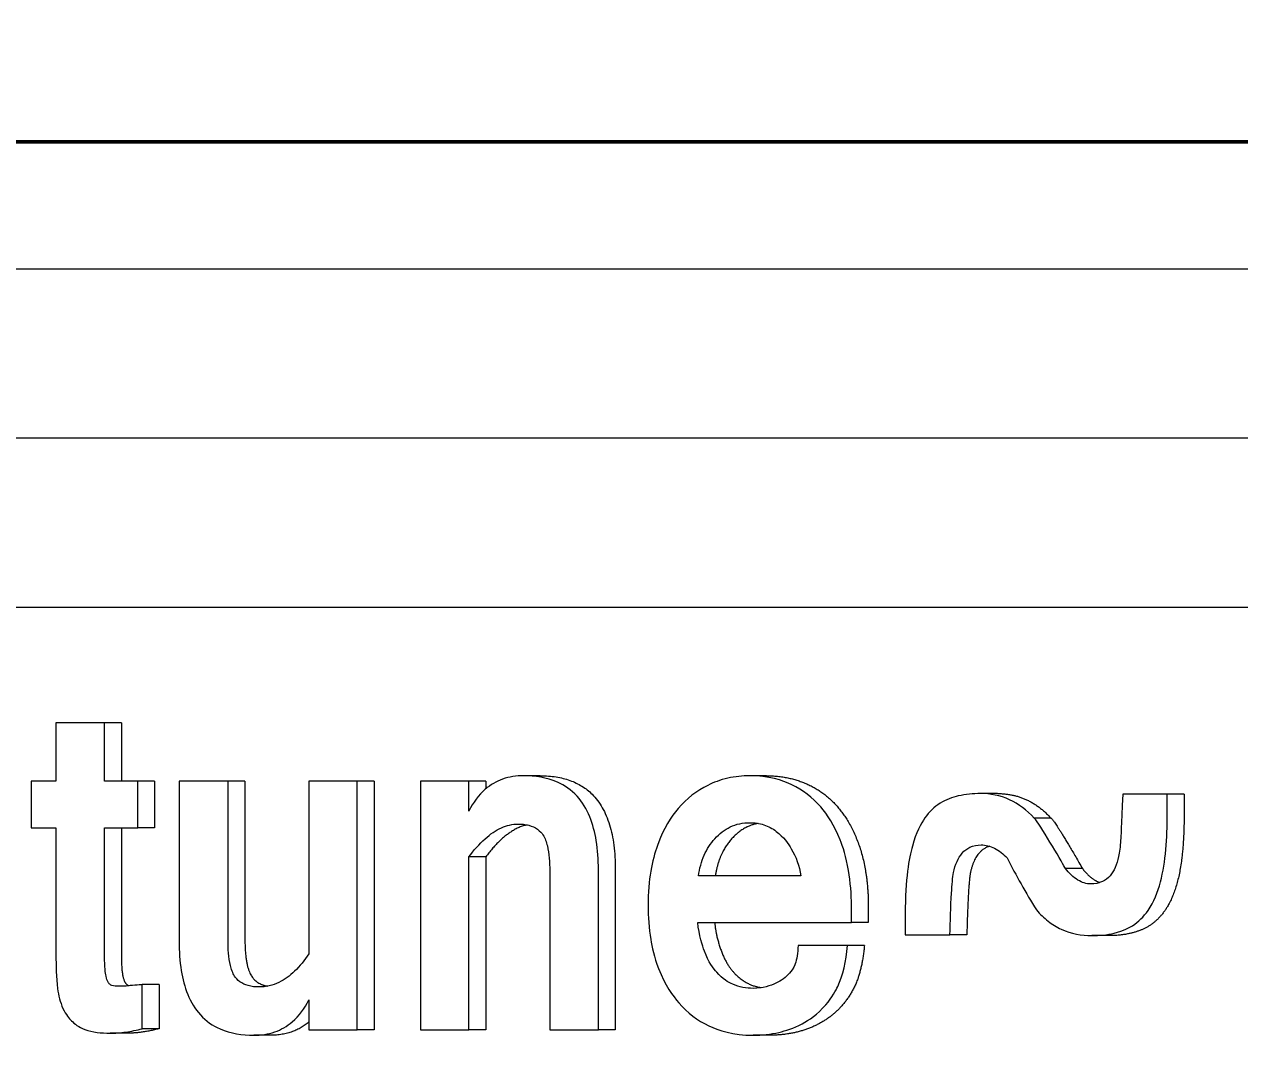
# Model space of a CAD drawing. Header units: inches. Extents: x 17 to 469, y 7 to 301.
# Drawn here: x 346.417 to 348.214, y 106.658 to 108.183 of the extents above; entities that cross this region are included whole.
import ezdxf

# ---------------------------------------------------------------- set-up
doc = ezdxf.new("R2010")
doc.units = ezdxf.units.IN
doc.header["$LTSCALE"] = 14
doc.header["$MEASUREMENT"] = 0
doc.layers.add('Dimension (ANSI)', color=7, linetype='Continuous', lineweight=25)
doc.layers.add('Visible (ANSI)', color=7, linetype='Continuous', lineweight=50)
doc.styles.add('MEMCOR Medium', font='arial.ttf')
doc.dimstyles.new('Default (ANSI)', dxfattribs={"dimscale": 14, "dimtxt": 0.15, "dimasz": 0.098425, "dimexe": 0.125, "dimexo": 0.0625, "dimgap": 0.031496, "dimtad": 0, "dimtih": 1, "dimtoh": 1, "dimdec": 4, "dimrnd": 1e-08, "dimzin": 3, "dimdsep": 46, "dimlunit": 5, "dimtxsty": 'MEMCOR Medium', "dimcen": 0.09, "dimdle": 0.393701, "dimclrd": 256, "dimclre": 256, "dimclrt": 256, "dimadec": 0, "dimazin": 1, "dimtfac": 0.8, "dimtofl": 0, "dimtmove": 0, "dimatfit": 3, "dimfxl": 1, "dimfrac": 1, "dimtolj": 1, "dimtzin": 4, "dimlwd": -1, "dimlwe": -1, "dimarcsym": 0})

# ---------------------------------------------------------------- blocks, each defined once
blk = doc.blocks.new('*D28')
at = {"layer": 'Defpoints', "color": 0, "transparency": 16777216}
for p in [(297.3571, 132.0242), (359.3973, 132.0242), (339.7377, 39.5092)]:
    blk.add_point(p, dxfattribs=at)
at = {"layer": 'Dimension (ANSI)', "transparency": 16777216}
for p, q in [((358.5223, 132.0242), (295.6071, 132.0242)), ((297.3571, 130.6463), (297.3571, 97.371)), ((297.3571, 40.8872), (297.3571, 83.0532)), ((338.8627, 39.5092), (295.6071, 39.5092))]:
    blk.add_line(p, q, dxfattribs=at)
for points in [[(297.1274, 130.6463), (297.5867, 130.6463), (297.3571, 132.0242)], [(297.1274, 40.8872), (297.5867, 40.8872), (297.3571, 39.5092)]]:
    blk.add_solid(points, dxfattribs=at)
at = {"layer": 'Dimension (ANSI)', "transparency": 16777216, "char_height": 2.1, "attachment_point": 5, "style": 'MEMCOR Medium'}
for s, insert in [('\\A1; \\fArial|b0|i0;92{\\H0.8x;\\S1#2;} in', (297.3571, 92.3578)), ('\\A1;[2349.9 mm]{\\P\\fArial|b0|i0;SHIPPING HEIGHT\\P\\fArial|b0|i0;REF.}', (297.3571, 85.1989))]:
    blk.add_mtext(s, dxfattribs=dict(at, insert=insert))

msp = doc.modelspace()

# ---------------------------------------------------------------- linework, layer by layer
at = {"layer": 'Visible (ANSI)'}
msp.add_line((353.766882, 108.009211), (342.681757, 108.009211), dxfattribs=at)
at = {"layer": 'Visible (ANSI)', "linetype": 'Continuous', "lineweight": 18}
for p, q in [((342.191273, 107.821711), (353.882616, 107.821711)), ((342.921982, 107.571676), (353.151907, 107.571676)), ((345.276489, 107.321676), (350.797401, 107.321676)), ((346.535503, 107.150624), (346.463626, 107.150624)), ((346.463626, 107.150624), (346.463626, 107.064085)), ((346.535503, 107.064085), (346.535503, 107.150624)), ((346.560503, 107.150624), (346.535503, 107.150624)), ((346.560503, 107.150624), (346.560503, 107.064085)), ((346.463626, 107.064085), (346.426812, 107.064085)), ((346.426812, 107.064085), (346.426812, 106.995259)), ((346.58459, 107.064085), (346.535503, 107.064085)), ((346.58459, 106.995259), (346.58459, 107.064085)), ((346.60959, 107.064085), (346.58459, 107.064085)), ((346.60959, 107.064085), (346.60959, 106.995259)), ((346.718075, 107.064085), (346.645761, 107.064085)), ((346.645761, 107.064085), (346.645761, 106.827243)), ((346.718075, 106.829774), (346.718075, 107.064085)), ((346.743075, 107.064085), (346.718075, 107.064085)), ((346.743075, 107.064085), (346.743075, 106.829774)), ((346.909162, 107.064085), (346.837724, 107.064085)), ((346.837724, 107.064085), (346.837724, 106.809025)), ((346.909162, 106.696676), (346.909162, 107.064085)), ((346.934162, 107.064085), (346.909162, 107.064085)), ((346.934162, 107.064085), (346.934162, 106.696676)), ((347.074204, 107.064085), (347.002765, 107.064085)), ((347.002765, 107.064085), (347.002765, 106.696676)), ((347.074204, 107.020057), (347.074204, 107.064085)), ((347.099204, 107.064085), (347.074204, 107.064085)), ((347.099204, 107.064085), (347.099204, 107.052798)), ((347.179846, 107.072182), (347.154846, 107.072182)), ((347.514498, 107.072182), (347.489498, 107.072182)), ((347.855725, 107.045867), (347.830725, 107.045867)), ((348.106837, 107.044854), (348.041096, 107.044854)), ((348.131837, 107.044854), (348.106837, 107.044854)), ((348.106837, 107.014996), (348.106837, 107.044854)), ((348.131837, 107.044854), (348.131837, 107.014996)), ((347.935053, 107.009429), (347.910053, 107.009429)), ((346.426812, 106.995259), (346.463626, 106.995259)), ((346.463626, 106.995259), (346.463626, 106.808012)), ((346.535503, 106.805482), (346.535503, 106.995259)), ((346.535503, 106.995259), (346.58459, 106.995259)), ((346.560503, 106.995259), (346.560503, 106.805482)), ((346.60959, 106.995259), (346.58459, 106.995259)), ((347.074204, 106.696676), (347.074204, 106.952243)), ((347.099204, 106.952243), (347.074204, 106.952243)), ((347.099204, 106.952243), (347.099204, 106.696676)), ((347.265728, 106.696676), (347.265728, 106.933518)), ((347.290728, 106.933518), (347.290728, 106.696676)), ((347.981509, 106.935037), (347.956509, 106.935037)), ((347.193852, 106.930988), (347.193852, 106.696676)), ((347.565319, 106.924409), (347.413677, 106.924409)), ((347.639826, 106.855077), (347.639826, 106.879875)), ((347.664826, 106.879875), (347.664826, 106.855077)), ((347.719404, 106.867223), (347.719404, 106.836859)), ((347.412801, 106.855077), (347.639826, 106.855077)), ((347.664826, 106.855077), (347.639826, 106.855077)), ((347.719404, 106.836859), (347.785583, 106.836859)), ((347.810583, 106.836859), (347.785583, 106.836859)), ((348.020516, 106.835846), (347.995516, 106.835846)), ((347.634128, 106.82117), (347.560937, 106.82117)), ((347.659128, 106.82117), (347.634128, 106.82117)), ((346.591164, 106.698195), (346.591164, 106.763478)), ((346.616164, 106.763478), (346.591164, 106.763478)), ((346.616164, 106.763478), (346.616164, 106.698195)), ((346.837724, 106.740705), (346.837724, 106.696676)), ((346.56883, 106.691616), (346.54383, 106.691616)), ((346.616164, 106.698195), (346.591164, 106.698195)), ((346.781205, 106.688579), (346.756205, 106.688579)), ((346.837724, 106.696676), (346.909162, 106.696676)), ((346.934162, 106.696676), (346.909162, 106.696676)), ((347.002765, 106.696676), (347.074204, 106.696676)), ((347.099204, 106.696676), (347.074204, 106.696676)), ((347.193852, 106.696676), (347.265728, 106.696676)), ((347.290728, 106.696676), (347.265728, 106.696676)), ((347.519758, 106.688579), (347.494758, 106.688579))]:
    msp.add_line(p, q, dxfattribs=at)
for points, degree, knots in [([(347.154846, 107.072182), (347.144425, 107.072182), (347.13404, 107.070722), (347.114804, 107.0639), (347.106261, 107.058946), (347.088531, 107.043519), (347.080572, 107.032474), (347.074204, 107.020057)], 3, [-0.286997863, -0.286997863, -0.286997863, -0.286997863, -0.195305384, -0.195305384, -0.109970073, -0.109970073, 0, 0, 0, 0]), ([(347.265728, 106.933518), (347.265728, 106.947839), (347.264841, 106.962453), (347.260578, 106.988586), (347.257538, 107.000493), (347.248313, 107.022996), (347.242156, 107.033256), (347.225794, 107.051181), (347.215967, 107.057978), (347.189259, 107.069752), (347.171797, 107.072182), (347.154846, 107.072182)], 3, [-0.549838036, -0.549838036, -0.549838036, -0.549838036, -0.440760651, -0.440760651, -0.347374274, -0.347374274, -0.251258835, -0.251258835, -0.149149172, -0.149149172, 0, 0, 0, 0]), ([(347.489498, 107.072182), (347.478669, 107.072182), (347.467899, 107.07107), (347.445734, 107.066), (347.435972, 107.062198), (347.411024, 107.049798), (347.396294, 107.038485), (347.37342, 107.011816), (347.361891, 106.994571), (347.345293, 106.947346), (347.339171, 106.919015), (347.339171, 106.880381)], 3, [-1.49193162, -1.49193162, -1.49193162, -1.49193162, -1.29030138, -1.29030138, -1.0712515, -1.0712515, -0.64119148, -0.64119148, -0.29439022, -0.29439022, 0, 0, 0, 0]), ([(347.639826, 106.879875), (347.639826, 106.897351), (347.638583, 106.91488), (347.632166, 106.952428), (347.627175, 106.967317), (347.614748, 106.999067), (347.604335, 107.014759), (347.582158, 107.040398), (347.567895, 107.051145), (347.537794, 107.065435), (347.517591, 107.072182), (347.489498, 107.072182)], 3, [-0.953742878, -0.953742878, -0.953742878, -0.953742878, -0.864238922, -0.864238922, -0.757751945, -0.757751945, -0.52950742, -0.52950742, -0.247180323, -0.247180323, 0, 0, 0, 0]), ([(347.830725, 107.045867), (347.819787, 107.045867), (347.808677, 107.044866), (347.789175, 107.04023), (347.779794, 107.037013), (347.762294, 107.026073), (347.754851, 107.018817), (347.742597, 107.001267), (347.735515, 106.987998), (347.725052, 106.950437), (347.719404, 106.920492), (347.719404, 106.867223)], 3, [-2.38343253, -2.38343253, -2.38343253, -2.38343253, -1.8060438, -1.8060438, -1.33277788, -1.33277788, -0.86133468, -0.86133468, -0.40590851, -0.40590851, 0, 0, 0, 0]), ([(347.910053, 107.009429), (347.899456, 107.021176), (347.887435, 107.030488), (347.860011, 107.043084), (347.845549, 107.045867), (347.830725, 107.045867)], 3, [-0.259669604, -0.259669604, -0.259669604, -0.259669604, -0.130428825, -0.130428825, 0, 0, 0, 0]), ([(348.041096, 107.044854), (348.039076, 106.996461), (348.038255, 106.981954), (348.03732, 106.967738), (348.036405, 106.958758), (348.03496, 106.952749)], 3, [-0.0733444233, -0.0733444233, -0.0733444233, -0.0733444233, -0.047519074, -0.047519074, 0, 0, 0, 0]), ([(347.956509, 106.935037), (347.953644, 106.940034), (347.922263, 106.994732), (347.911702, 107.007913), (347.911041, 107.008673), (347.910369, 107.009238), (347.910204, 107.00936), (347.910053, 107.009429)], 3, [-0.0812338479, -0.0812338479, -0.0812338479, -0.0812338479, -0.0063211266, -0.0063211266, -0.0014322504, -0.0014322504, 0, 0, 0, 0]), ([(347.995516, 106.835846), (348.006532, 106.835846), (348.017741, 106.836861), (348.04257, 106.842875), (348.051336, 106.847877), (348.064467, 106.856218), (348.072134, 106.863819), (348.087078, 106.885516), (348.092889, 106.900219), (348.104592, 106.944597), (348.106837, 106.980109), (348.106837, 107.014996)], 3, [-0.589636819, -0.589636819, -0.589636819, -0.589636819, -0.553532833, -0.553532833, -0.506526146, -0.506526146, -0.40328783, -0.40328783, -0.265842047, -0.265842047, 0, 0, 0, 0]), ([(347.074204, 106.952243), (347.081464, 106.961939), (347.089545, 106.971281), (347.105705, 106.985705), (347.113776, 106.991413), (347.130336, 106.99886), (347.138506, 107.000826), (347.146957, 107.000826)], 3, [-0.254147783, -0.254147783, -0.254147783, -0.254147783, -0.156374809, -0.156374809, -0.074354364, -0.074354364, 0, 0, 0, 0]), ([(347.146957, 107.000826), (347.152313, 107.000826), (347.15783, 107.000321), (347.167538, 106.997754), (347.171906, 106.995898), (347.179554, 106.990335), (347.182076, 106.987283), (347.186856, 106.979935), (347.188882, 106.974165), (347.19297, 106.957426), (347.193852, 106.944097), (347.193852, 106.930988)], 3, [-0.243715019, -0.243715019, -0.243715019, -0.243715019, -0.209104446, -0.209104446, -0.179401679, -0.179401679, -0.150757457, -0.150757457, -0.099891353, -0.099891353, 0, 0, 0, 0]), ([(347.413677, 106.924409), (347.415269, 106.934975), (347.418013, 106.945197), (347.426283, 106.963868), (347.431504, 106.97198), (347.444884, 106.986854), (347.452398, 106.99256), (347.469797, 107.000906), (347.479514, 107.00285), (347.489498, 107.00285)], 3, [-0.311667492, -0.311667492, -0.311667492, -0.311667492, -0.237050543, -0.237050543, -0.16576507, -0.16576507, -0.087852602, -0.087852602, 0, 0, 0, 0]), ([(347.501999, 107.001768), (347.48093, 106.997997), (347.443937, 106.959328), (347.438677, 106.924409)], 2, [0.22302545, 0.22302545, 0.22302545, 1, 2, 2, 2]), ([(347.489498, 107.00285), (347.496607, 107.00285), (347.50365, 107.001872), (347.517026, 106.997495), (347.52314, 106.994284), (347.539372, 106.982001), (347.546669, 106.971604), (347.558101, 106.952285), (347.562718, 106.938784), (347.565319, 106.924409)], 3, [-0.251457438, -0.251457438, -0.251457438, -0.251457438, -0.21404187, -0.21404187, -0.178283825, -0.178283825, -0.111899249, -0.111899249, 0, 0, 0, 0]), ([(347.790843, 106.928964), (347.792059, 106.93465), (347.793732, 106.940315), (347.798057, 106.950049), (347.800555, 106.954241), (347.806962, 106.96162), (347.810761, 106.964526), (347.820314, 106.968995), (347.825945, 106.969956), (347.831602, 106.969956)], 3, [-0.174010342, -0.174010342, -0.174010342, -0.174010342, -0.129365784, -0.129365784, -0.090658973, -0.090658973, -0.049771795, -0.049771795, 0, 0, 0, 0]), ([(347.831602, 106.969956), (347.835016, 106.969956), (347.838395, 106.969559), (347.845111, 106.96794), (347.848379, 106.966726), (347.858455, 106.961701), (347.86465, 106.956633), (347.87017, 106.950725)], 3, [-0.126574619, -0.126574619, -0.126574619, -0.126574619, -0.096544816, -0.096544816, -0.066224916, -0.066224916, 0, 0, 0, 0]), ([(348.03496, 106.952749), (348.033778, 106.947153), (348.032148, 106.941559), (348.027933, 106.932009), (348.025503, 106.927906), (348.019175, 106.920658), (348.015302, 106.917757), (348.00569, 106.91325), (347.999962, 106.912263), (347.994201, 106.912263)], 3, [-0.172747525, -0.172747525, -0.172747525, -0.172747525, -0.128926767, -0.128926767, -0.091254657, -0.091254657, -0.050695576, -0.050695576, 0, 0, 0, 0]), ([(347.87017, 106.950725), (347.876701, 106.937698), (347.883545, 106.924876), (347.898012, 106.899227), (347.90566, 106.886405), (347.913559, 106.873802)], 3, [-0.23324276, -0.23324276, -0.23324276, -0.23324276, -0.118545851, -0.118545851, 0, 0, 0, 0]), ([(347.994201, 106.912263), (347.990844, 106.912263), (347.987539, 106.912737), (347.980944, 106.914662), (347.97775, 106.916112), (347.96776, 106.922149), (347.961707, 106.928285), (347.956509, 106.935037)], 3, [-0.128632551, -0.128632551, -0.128632551, -0.128632551, -0.099126524, -0.099126524, -0.068837122, -0.068837122, 0, 0, 0, 0]), ([(347.785583, 106.836859), (347.786028, 106.855729), (347.786736, 106.879436), (347.788588, 106.910937), (347.789551, 106.92244), (347.790843, 106.928964)], 3, [-0.129093531, -0.129093531, -0.129093531, -0.129093531, -0.050994454, -0.050994454, 0, 0, 0, 0]), ([(347.339171, 106.880381), (347.339171, 106.863617), (347.340307, 106.846726), (347.344878, 106.819384), (347.348141, 106.804267), (347.364247, 106.76252), (347.375869, 106.746569), (347.397449, 106.721691), (347.412311, 106.710494), (347.443364, 106.695813), (347.464615, 106.688579), (347.494758, 106.688579)], 3, [-1.15207317, -1.15207317, -1.15207317, -1.15207317, -0.93289171, -0.93289171, -0.78803686, -0.78803686, -0.5752915, -0.5752915, -0.26521632, -0.26521632, 0, 0, 0, 0]), ([(347.913559, 106.873802), (347.918846, 106.867614), (347.924594, 106.862043), (347.936956, 106.852455), (347.943429, 106.848501), (347.964696, 106.838652), (347.979969, 106.835846), (347.995516, 106.835846)], 3, [-0.267811712, -0.267811712, -0.267811712, -0.267811712, -0.201580456, -0.201580456, -0.136795366, -0.136795366, 0, 0, 0, 0]), ([(347.494758, 106.757911), (347.484349, 106.757911), (347.474033, 106.759671), (347.457977, 106.766874), (347.44954, 106.771803), (347.435871, 106.787001), (347.428762, 106.796283), (347.419829, 106.820177), (347.414161, 106.836756), (347.412801, 106.855077)], 3, [-1.96156648, -1.96156648, -1.96156648, -1.96156648, -1.05825772, -1.05825772, -0.46701751, -0.46701751, -0.14011971, -0.14011971, 0, 0, 0, 0]), ([(347.437801, 106.855077), (347.439116, 106.837365), (347.45314, 106.796373), (347.475054, 106.770563), (347.497298, 106.76037), (347.506965, 106.758867)], 2, [0, 0, 0, 1, 2, 3, 3.61124941, 3.61124941, 3.61124941]), ([(346.645761, 106.827243), (346.645761, 106.812891), (346.646648, 106.798243), (346.650916, 106.772061), (346.653957, 106.760133), (346.663178, 106.737635), (346.669319, 106.727391), (346.685629, 106.709509), (346.695415, 106.70273), (346.721992, 106.691002), (346.739349, 106.688579), (346.756205, 106.688579)], 3, [-0.548827562, -0.548827562, -0.548827562, -0.548827562, -0.439512351, -0.439512351, -0.34598462, -0.34598462, -0.250058124, -0.250058124, -0.148318491, -0.148318491, 0, 0, 0, 0]), ([(346.764094, 106.759935), (346.758669, 106.759935), (346.753069, 106.760463), (346.743452, 106.763122), (346.73924, 106.764974), (346.732097, 106.7703), (346.729643, 106.773183), (346.7249, 106.780562), (346.722941, 106.786287), (346.718935, 106.803007), (346.718075, 106.816531), (346.718075, 106.829774)], 3, [-0.253422966, -0.253422966, -0.253422966, -0.253422966, -0.213493453, -0.213493453, -0.180698068, -0.180698068, -0.150977621, -0.150977621, -0.100904321, -0.100904321, 0, 0, 0, 0]), ([(346.743075, 106.829774), (346.743075, 106.789794), (346.761199, 106.764071), (346.776363, 106.761081)], 2, [0, 0, 0, 1, 1.72298337, 1.72298337, 1.72298337]), ([(346.463626, 106.808012), (346.463626, 106.791169), (346.464028, 106.774246), (346.467208, 106.747302), (346.469727, 106.737428), (346.478431, 106.718756), (346.483375, 106.713063), (346.491056, 106.705441), (346.497236, 106.700681), (346.517514, 106.693028), (346.530697, 106.691616), (346.54383, 106.691616)], 3, [-0.456376523, -0.456376523, -0.456376523, -0.456376523, -0.347954157, -0.347954157, -0.281330285, -0.281330285, -0.211467672, -0.211467672, -0.115556849, -0.115556849, 0, 0, 0, 0]), ([(346.837724, 106.809025), (346.831414, 106.799601), (346.824307, 106.790671), (346.809386, 106.776439), (346.801762, 106.770817), (346.784047, 106.76223), (346.77427, 106.759935), (346.764094, 106.759935)], 3, [-0.259852508, -0.259852508, -0.259852508, -0.259852508, -0.169044662, -0.169044662, -0.089539798, -0.089539798, 0, 0, 0, 0]), ([(347.494758, 106.688579), (347.50751, 106.688579), (347.520192, 106.689918), (347.542495, 106.695163), (347.554538, 106.698975), (347.576812, 106.710852), (347.589761, 106.719236), (347.611406, 106.744588), (347.617111, 106.7554), (347.627412, 106.77689), (347.631871, 106.798004), (347.634128, 106.82117)], 3, [-0.510586724, -0.510586724, -0.510586724, -0.510586724, -0.395857325, -0.395857325, -0.305816844, -0.305816844, -0.233792858, -0.233792858, -0.177640706, -0.177640706, 0, 0, 0, 0]), ([(347.560937, 106.82117), (347.56051, 106.810331), (347.559235, 106.800905), (347.556372, 106.793038), (347.55423, 106.787268), (347.542951, 106.774302), (347.536062, 106.76919), (347.520524, 106.761716), (347.508952, 106.757911), (347.494758, 106.757911)], 3, [-1.35675121, -1.35675121, -1.35675121, -1.35675121, -0.38738366, -0.38738366, -0.25082013, -0.25082013, -0.12489258, -0.12489258, 0, 0, 0, 0]), ([(346.555664, 106.760948), (346.55256, 106.760948), (346.549373, 106.760971), (346.545164, 106.762399), (346.544057, 106.763109), (346.542175, 106.764872), (346.541277, 106.76597), (346.539382, 106.769182), (346.538418, 106.772199), (346.536549, 106.780833), (346.535503, 106.788587), (346.535503, 106.805482)], 3, [-0.460292219, -0.460292219, -0.460292219, -0.460292219, -0.324637621, -0.324637621, -0.26853254, -0.26853254, -0.218737319, -0.218737319, -0.128741654, -0.128741654, 0, 0, 0, 0]), ([(346.560503, 106.805482), (346.560503, 106.787769), (346.563571, 106.770057), (346.568392, 106.762972), (346.571725, 106.761872), (346.572014, 106.761792)], 2, [0, 0, 0, 1, 2, 3, 3.08653024, 3.08653024, 3.08653024]), ([(346.591164, 106.763478), (346.587765, 106.763184), (346.573485, 106.761945), (346.566909, 106.761313), (346.563178, 106.760948), (346.555664, 106.760948)], 3, [-0.296822188, -0.296822188, -0.296822188, -0.296822188, -0.06611673, -0.06611673, 0, 0, 0, 0]), ([(346.756205, 106.688579), (346.766688, 106.688579), (346.777136, 106.690034), (346.796502, 106.696815), (346.805121, 106.701739), (346.823097, 106.717138), (346.831211, 106.728212), (346.837724, 106.740705)], 3, [-0.289149274, -0.289149274, -0.289149274, -0.289149274, -0.196914302, -0.196914302, -0.111111337, -0.111111337, 0, 0, 0, 0]), ([(346.54383, 106.691616), (346.551439, 106.691616), (346.559067, 106.69221), (346.574855, 106.694405), (346.583071, 106.6961), (346.591164, 106.698195)], 3, [-0.13991373, -0.13991373, -0.13991373, -0.13991373, -0.072976112, -0.072976112, 0, 0, 0, 0])]:
    msp.add_open_spline(points, degree=degree, knots=knots, dxfattribs=at)
for points in [[(347.179846, 107.072182), (347.290728, 107.072182), (347.290728, 106.933518)], [(347.514498, 107.072182), (347.548245, 107.072182), (347.604344, 107.045867), (347.643789, 106.995259), (347.664826, 106.923903), (347.664826, 106.879875)], [(347.855725, 107.045867), (347.902182, 107.045867), (347.935053, 107.009429)], [(347.935053, 107.009429), (347.937244, 107.008417), (347.960034, 106.972486), (347.981509, 106.935037)], [(348.131837, 107.014996), (348.131837, 106.966919), (348.119565, 106.898599), (348.092392, 106.855077), (348.04988, 106.835846), (348.020516, 106.835846)], [(347.160311, 106.999581), (347.129757, 106.993049), (347.099204, 106.952243)], [(347.844091, 106.968117), (347.822751, 106.961273), (347.815843, 106.928964)], [(347.981509, 106.935037), (347.993804, 106.919066), (348.007391, 106.914295)], [(347.815843, 106.928964), (347.812336, 106.911251), (347.810583, 106.836859)], [(347.659128, 106.82117), (347.655184, 106.780684), (347.631079, 106.734632), (347.594264, 106.704267), (347.546492, 106.688579), (347.519758, 106.688579)], [(346.837724, 106.708252), (346.814592, 106.688579), (346.781205, 106.688579)], [(346.616164, 106.698195), (346.590744, 106.691616), (346.56883, 106.691616)]]:
    msp.add_open_spline(points, degree=2, dxfattribs=at)

# ---------------------------------------------------------------- dimensions: what is measured, and where the dimension line sits
at = {"layer": 'Dimension (ANSI)'}
dim = msp.add_linear_dim(base=(297.357054, 132.024211), p1=(339.737689, 39.509211), p2=(359.397256, 132.024211), angle=90, text=' \\fArial|b0|i0;<> in\\X[2349.9 mm]{\\P\\fArial|b0|i0;SHIPPING HEIGHT\\P\\fArial|b0|i0;REF.}', dimstyle='Default (ANSI)', override={"dimgap": 0.031496, "dimdec": 4, "dimpost": '', "dimtol": 0, "dimlim": 0, "dimtp": 0, "dimtm": 0, "dimtdec": 2, "dimatfit": 1}, dxfattribs=at)
dim.commit()
dim.dimension.update_dxf_attribs({"geometry": '*D28', "text_midpoint": (297.357054, 90.212079), "dimtype": 160})

doc.saveas('drawing.dxf')
